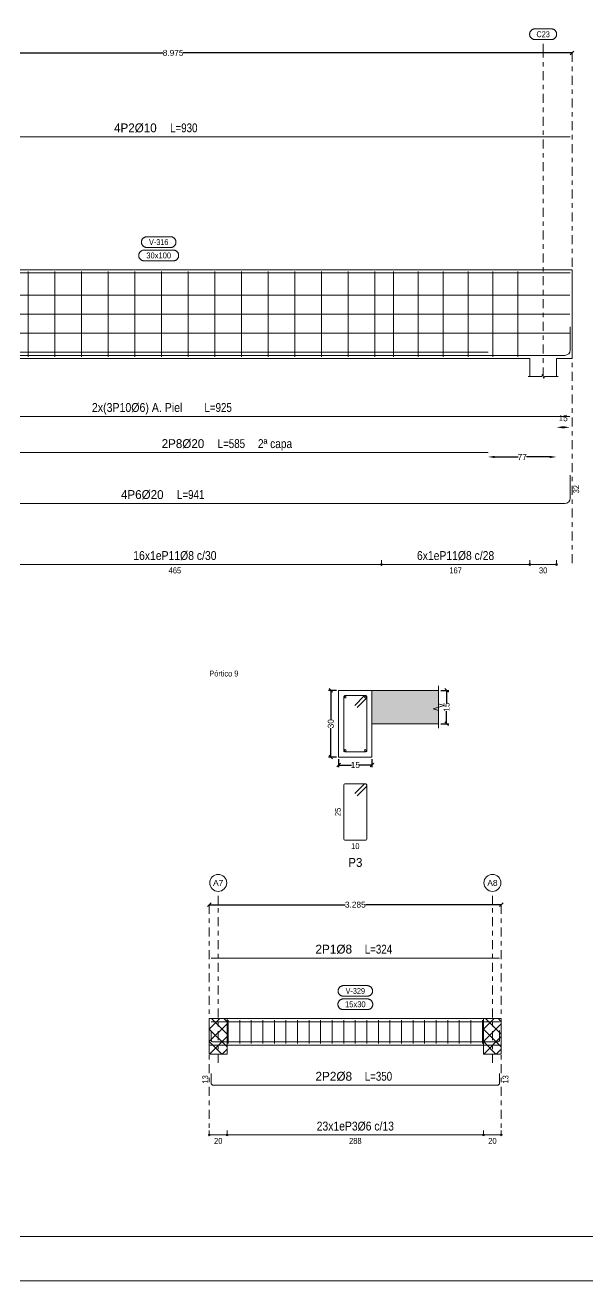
# Model space of a CAD drawing. Header units: millimetres. Extents: x 3 to 479, y -191 to 120.
# Drawn here: x 354.71 to 367.37, y 75.3 to 103.54 of the extents above; entities that cross this region are included whole.
import ezdxf
from ezdxf.enums import TextEntityAlignment as Align

# ---------------------------------------------------------------- set-up
doc = ezdxf.new("R2010")
doc.units = ezdxf.units.MM
doc.linetypes.add('CYPE_RAYAPUNTO', pattern=[0.4125, 0.2025, -0.105, 0, -0.105])
for name, color, linetype, lineweight in [('ALZ_ARM_LONG_ARM_TEXTOS', 3, 'Continuous', 9), ('ALZ_ARM_LONG_TXT_IND_CAPA_ARM_LONG', 3, 'Continuous', 9), ('ALZ_ARM_LONG_TXT_LONG', 3, 'Continuous', 9), ('ALZ_ARM_TRANS_TXT_EST', 3, 'Continuous', 9), ('ALZ_CONT_NUDOS', 122, 'Continuous', 9), ('ALZ_CONT_VIG_HORMIGON', 2, 'Continuous', 9), ('ALZ_COT_COT_ANCLAJES', 3, 'Continuous', 0), ('ALZ_COT_COT_ARM', 3, 'Continuous', 0), ('ALZ_COT_COT_EST', 3, 'Continuous', 0), ('ALZ_COT_COT_LIN_APOYOS', 2, 'CYPE_RAYAPUNTO', 0), ('ALZ_COT_LONGITUD_PROYECTADA', 122, 'Continuous', 0), ('ALZ_COT_TEXTOS_ESTRIBOS', 122, 'Continuous', 0), ('ALZ_REF_COT_LIN_AUX_COTA', 2, 'CYPE_RAYAPUNTO', 9), ('ALZ_REF_REF_NOMBRE', 3, 'Continuous', 9), ('ALZ_REF_REF_REFERENCIA', 3, 'Continuous', 9), ('ALZ_REF_REFERENCIA_PORTICO', 3, 'Continuous', 9), ('ALZ_REF_TEXTO_REF_NOMBRE', 3, 'Continuous', 9), ('ALZ_REF_TEXTO_REF_REFERENCIA', 3, 'Continuous', 9), ('ARM_LONGITUDINAL_Ø10', 103, 'Continuous', 9), ('ARM_LONGITUDINAL_Ø20', 30, 'Continuous', 9), ('ARM_LONGITUDINAL_Ø6', 151, 'Continuous', 9), ('ARM_LONGITUDINAL_Ø8', 32, 'Continuous', 9), ('ARM_TRANSVERSAL_Ø6', 151, 'Continuous', 9), ('ARM_TRANSVERSAL_Ø8', 32, 'Continuous', 9), ('RECUAD_LIMITES', 2, 'Continuous', 0), ('RECUAD_MARCO', 1, 'Continuous', 20), ('SEC_CONT_FORJADOS_SECCION', 8, 'Continuous', 9), ('SEC_CONT_VIG_HORMIGON_SECCION', 2, 'Continuous', 9), ('SEC_COTAS_SEC_DIM_VIGA', 122, 'Continuous', 0), ('SEC_COTAS_TEXTOS_DESPIECE_ESTRIBADO', 122, 'Continuous', 0), ('SEC_REF_TXT_POSICIONES_ARM_ESTRIBOS', 1, 'Continuous', 9)]:
    doc.layers.add(name, color=color, linetype=linetype, lineweight=lineweight)
doc.styles.add('CYPETXT_0.2_romans', font='arial.ttf', dxfattribs={"height": 0.133333})
doc.styles.add('CYPETXT_romans', font='arial.ttf', dxfattribs={"height": 0.2})
doc.dimstyles.new('cype_arrow', dxfattribs={"dimtxt": 0.18, "dimasz": 0.15, "dimexe": 0.05, "dimexo": 0.05, "dimgap": 0, "dimtad": 0, "dimdec": 4, "dimzin": 0, "dimdsep": 46, "dimtxsty": 'CYPETXT_0.2_romans', "dimcen": 0.09, "dimadec": 0, "dimazin": 0, "dimtfac": 1, "dimtdec": 4, "dimtofl": 0, "dimtmove": 2, "dimatfit": 3, "dimfxl": 1, "dimtolj": 1, "dimtzin": 0, "dimarcsym": 0})
doc.dimstyles.new('cype_oblique', dxfattribs={"dimtxt": 0.18, "dimasz": 0.18, "dimexe": 0.05, "dimexo": 0.05, "dimgap": 0, "dimtad": 0, "dimdec": 4, "dimzin": 0, "dimdsep": 46, "dimtxsty": 'CYPETXT_0.2_romans', "dimblk": 'OBLIQUE', "dimtsz": 0.04, "dimcen": 0.09, "dimadec": 0, "dimazin": 0, "dimtfac": 1, "dimtdec": 4, "dimtofl": 0, "dimtmove": 2, "dimatfit": 3, "dimfxl": 1, "dimtolj": 1, "dimtzin": 0, "dimarcsym": 0})

# ---------------------------------------------------------------- blocks, each defined once
blk = doc.blocks.new('*D1083')
at = {"layer": 'ALZ_COT_LONGITUD_PROYECTADA', "color": 0, "lineweight": -2, "transparency": 16777216}
for p, q in [((349.025, 102.879), (349.105, 102.959)), ((349.065, 102.919), (357.814, 102.919)), ((367.015, 102.919), (358.266, 102.919)), ((366.975, 102.879), (367.055, 102.959))]:
    blk.add_line(p, q, dxfattribs=at)
at = {"layer": 'Defpoints', "color": 0, "transparency": 16777216}
for p in [(349.065, 102.919), (349.065, 102.919), (367.015, 102.919)]:
    blk.add_point(p, dxfattribs=at)
at = {"layer": 'ALZ_COT_LONGITUD_PROYECTADA', "color": 0, "transparency": 16777216, "insert": (358.04, 102.919), "char_height": 0.1333, "attachment_point": 5, "style": 'CYPETXT_0.2_romans'}
blk.add_mtext('\\A1;8.975', dxfattribs=at)
blk = doc.blocks.new('_OBLIQUE')
at = {"color": 0, "linetype": 'ByBlock', "lineweight": -2}
blk.add_line((-0.5, -0.5), (0.5, 0.5), dxfattribs=at)
blk = doc.blocks.new('*D1084')
at = {"layer": 'ALZ_COT_COT_ARM', "color": 0, "transparency": 16777216}
for points in [[(366.815, 94.522), (366.815, 94.472), (366.665, 94.497)], [(366.815, 94.522), (366.815, 94.472), (366.965, 94.497)]]:
    blk.add_solid(points, dxfattribs=at)
at = {"layer": 'Defpoints', "color": 0, "transparency": 16777216}
for p in [(366.665, 94.497), (366.965, 94.497), (366.965, 94.497)]:
    blk.add_point(p, dxfattribs=at)
at = {"layer": 'ALZ_COT_COT_ARM', "color": 0, "transparency": 16777216, "insert": (366.815, 94.701), "char_height": 0.1333, "attachment_point": 5, "style": 'CYPETXT_0.2_romans'}
blk.add_mtext('\\A1;15', dxfattribs=at)
blk = doc.blocks.new('*D1088')
at = {"layer": 'ALZ_COT_COT_ARM', "color": 0, "lineweight": -2, "transparency": 16777216}
for p, q in [((365.274, 93.83), (365.8, 93.83)), ((366.515, 93.83), (365.99, 93.83))]:
    blk.add_line(p, q, dxfattribs=at)
at = {"layer": 'ALZ_COT_COT_ARM', "color": 0, "transparency": 16777216}
for points in [[(365.274, 93.855), (365.274, 93.805), (365.124, 93.83)], [(366.515, 93.855), (366.515, 93.805), (366.665, 93.83)]]:
    blk.add_solid(points, dxfattribs=at)
at = {"layer": 'Defpoints', "color": 0, "transparency": 16777216}
for p in [(365.124, 93.83), (366.665, 93.83), (366.665, 93.83)]:
    blk.add_point(p, dxfattribs=at)
at = {"layer": 'ALZ_COT_COT_ARM', "color": 0, "transparency": 16777216, "insert": (365.895, 93.83), "char_height": 0.1333, "attachment_point": 5, "style": 'CYPETXT_0.2_romans'}
blk.add_mtext('\\A1;77', dxfattribs=at)
blk = doc.blocks.new('*D1097')
at = {"layer": 'Defpoints', "color": 0, "transparency": 16777216}
for p in [(361.764, 87.079), (362.514, 87.079), (362.514, 86.901)]:
    blk.add_point(p, dxfattribs=at)
at = {"layer": 'SEC_COTAS_SEC_DIM_VIGA', "color": 0, "lineweight": -2, "transparency": 16777216}
for p, q in [((361.764, 87.029), (361.764, 86.851)), ((362.514, 87.029), (362.514, 86.851)), ((361.724, 86.861), (361.804, 86.941)), ((361.764, 86.901), (362.05, 86.901)), ((362.514, 86.901), (362.229, 86.901)), ((362.474, 86.861), (362.554, 86.941))]:
    blk.add_line(p, q, dxfattribs=at)
at = {"layer": 'SEC_COTAS_SEC_DIM_VIGA', "color": 0, "transparency": 16777216, "insert": (362.139, 86.901), "char_height": 0.1333, "attachment_point": 5, "style": 'CYPETXT_0.2_romans'}
blk.add_mtext('\\A1;15', dxfattribs=at)
blk = doc.blocks.new('*D1098')
at = {"layer": 'Defpoints', "color": 0, "transparency": 16777216}
for p in [(361.587, 88.579), (361.764, 88.579), (361.764, 87.079)]:
    blk.add_point(p, dxfattribs=at)
at = {"layer": 'SEC_COTAS_SEC_DIM_VIGA', "color": 0, "lineweight": -2, "transparency": 16777216}
for p, q in [((361.714, 88.579), (361.537, 88.579)), ((361.627, 88.539), (361.547, 88.619)), ((361.587, 88.579), (361.587, 87.924)), ((361.587, 87.079), (361.587, 87.733)), ((361.714, 87.079), (361.537, 87.079)), ((361.627, 87.039), (361.547, 87.119))]:
    blk.add_line(p, q, dxfattribs=at)
at = {"layer": 'SEC_COTAS_SEC_DIM_VIGA', "color": 0, "transparency": 16777216, "insert": (361.587, 87.829), "char_height": 0.1333, "attachment_point": 5, "rotation": 90, "style": 'CYPETXT_0.2_romans'}
blk.add_mtext('\\A1;30', dxfattribs=at)
blk = doc.blocks.new('*D1099')
at = {"layer": 'Defpoints', "color": 0, "transparency": 16777216}
for p in [(364.014, 88.579), (364.192, 88.579), (364.014, 87.829)]:
    blk.add_point(p, dxfattribs=at)
at = {"layer": 'SEC_COTAS_SEC_DIM_VIGA', "color": 0, "lineweight": -2, "transparency": 16777216}
for p, q in [((364.064, 88.579), (364.242, 88.579)), ((364.232, 88.539), (364.152, 88.619)), ((364.192, 88.579), (364.192, 88.293)), ((364.232, 87.789), (364.152, 87.869)), ((364.192, 87.829), (364.192, 88.114)), ((364.064, 87.829), (364.242, 87.829))]:
    blk.add_line(p, q, dxfattribs=at)
at = {"layer": 'SEC_COTAS_SEC_DIM_VIGA', "color": 0, "transparency": 16777216, "insert": (364.192, 88.204), "char_height": 0.1333, "attachment_point": 5, "rotation": 90, "style": 'CYPETXT_0.2_romans'}
blk.add_mtext('\\A1;15', dxfattribs=at)
blk = doc.blocks.new('*D1100')
at = {"layer": 'ALZ_COT_LONGITUD_PROYECTADA', "color": 0, "lineweight": -2, "transparency": 16777216}
for p, q in [((358.814, 83.719), (358.894, 83.799)), ((358.854, 83.759), (361.914, 83.759)), ((365.424, 83.759), (362.365, 83.759)), ((365.384, 83.719), (365.464, 83.799))]:
    blk.add_line(p, q, dxfattribs=at)
at = {"layer": 'Defpoints', "color": 0, "transparency": 16777216}
for p in [(358.854, 83.759), (358.854, 83.759), (365.424, 83.759)]:
    blk.add_point(p, dxfattribs=at)
at = {"layer": 'ALZ_COT_LONGITUD_PROYECTADA', "color": 0, "transparency": 16777216, "insert": (362.139, 83.759), "char_height": 0.1333, "attachment_point": 5, "style": 'CYPETXT_0.2_romans'}
blk.add_mtext('\\A1;3.285', dxfattribs=at)

msp = doc.modelspace()

# ---------------------------------------------------------------- hatches: boundary and pattern name
at = {"layer": 'SEC_CONT_FORJADOS_SECCION', "true_color": 0xdad7d3}
msp.add_hatch(color=254, dxfattribs=at).paths.add_polyline_path([(364.01427, 88.57863), (362.51427, 88.57863), (362.51427, 87.82863), (364.01427, 87.82863)])

# ---------------------------------------------------------------- linework, layer by layer
at = {"layer": 'ALZ_CONT_NUDOS'}
for p, q in [((366.06505, 96.04284), (366.06505, 95.64284)), ((366.66505, 96.04284), (366.66505, 95.64284)), ((358.85427, 81.19884), (358.85427, 80.59884)), ((365.42427, 81.19884), (365.42427, 80.59884))]:
    msp.add_line(p, q, dxfattribs=at)
at = {"layer": 'ALZ_CONT_NUDOS', "lineweight": 0}
for p, q in [((358.85427, 80.96108), (359.09204, 81.19884)), ((358.85427, 80.67824), (359.25427, 81.07824)), ((359.25427, 80.84392), (358.89935, 81.19884)), ((359.25427, 81.12676), (359.18219, 81.19884)), ((365.02427, 80.96108), (365.26203, 81.19884)), ((365.02427, 80.67824), (365.42427, 81.07824)), ((365.42427, 80.84392), (365.06935, 81.19884)), ((365.42427, 81.12676), (365.35219, 81.19884)), ((359.25427, 80.56108), (358.85427, 80.96108)), ((358.85772, 80.39884), (359.25427, 80.79539)), ((365.42427, 80.56108), (365.02427, 80.96108)), ((365.02772, 80.39884), (365.42427, 80.79539)), ((359.13367, 80.39884), (358.85427, 80.67824)), ((359.14056, 80.39884), (359.25427, 80.51255)), ((365.30366, 80.39884), (365.02427, 80.67824)), ((365.31056, 80.39884), (365.42427, 80.51255))]:
    msp.add_line(p, q, dxfattribs=at)
at = {"layer": 'ALZ_CONT_NUDOS'}
for points in [[(366.06505, 98.04284), (366.66505, 98.04284), (367.01505, 98.04284), (367.01505, 96.04284), (366.66505, 96.04284)], [(366.02505, 95.64284), (366.33505, 95.64284), (366.35005, 95.69284), (366.38005, 95.59284), (366.39505, 95.64284), (366.70505, 95.64284)], [(358.85427, 81.19884), (359.25427, 81.19884)], [(365.02427, 81.19884), (365.42427, 81.19884)], [(358.85427, 80.59884), (359.25427, 80.59884)], [(365.02427, 80.59884), (365.42427, 80.59884)]]:
    msp.add_lwpolyline(points, dxfattribs=at)
at = {"layer": 'ALZ_CONT_NUDOS', "lineweight": 0}
for points in [[(358.85427, 81.19884), (358.85427, 80.39884), (359.25427, 80.39884), (359.25427, 81.19884), (358.85427, 81.19884)], [(365.02427, 81.19884), (365.02427, 80.39884), (365.42427, 80.39884), (365.42427, 81.19884), (365.02427, 81.19884)]]:
    msp.add_lwpolyline(points, close=True, dxfattribs=at)
at = {"layer": 'ALZ_CONT_VIG_HORMIGON'}
for p, q in [((349.36505, 98.04284), (366.06505, 98.04284)), ((349.36505, 96.04284), (366.06505, 96.04284)), ((359.25427, 81.19884), (365.02427, 81.19884)), ((359.25427, 80.59884), (365.02427, 80.59884))]:
    msp.add_line(p, q, dxfattribs=at)
at = {"layer": 'ALZ_COT_COT_EST'}
for p, q in [((362.72505, 91.41216), (362.72505, 91.51216)), ((366.06505, 91.41216), (366.06505, 91.51216)), ((358.85427, 78.57884), (358.85427, 78.67884)), ((359.25427, 78.57884), (359.25427, 78.67884)), ((365.02427, 78.57884), (365.02427, 78.67884))]:
    msp.add_line(p, q, dxfattribs=at)
for points in [[(353.43343, 91.41216), (362.72505, 91.41216), (362.72505, 91.51216)], [(362.72505, 91.41216), (366.06505, 91.41216), (366.06505, 91.51216)], [(366.06505, 91.41216), (366.66505, 91.41216), (366.66505, 91.51216)], [(358.85427, 78.57884), (359.25427, 78.57884), (359.25427, 78.67884)], [(359.25427, 78.57884), (365.02427, 78.57884), (365.02427, 78.67884)], [(365.02427, 78.57884), (365.42427, 78.57884), (365.42427, 78.67884)]]:
    msp.add_lwpolyline(points, dxfattribs=at)
for centre in [(362.72505, 91.41216), (362.72505, 91.41216), (366.06505, 91.41216), (366.06505, 91.41216), (366.66505, 91.41216), (358.85427, 78.57884), (359.25427, 78.57884), (359.25427, 78.57884), (365.02427, 78.57884), (365.02427, 78.57884), (365.42427, 78.57884)]:
    msp.add_circle(centre, 0.02, dxfattribs=at)
at = {"layer": 'ALZ_COT_COT_LIN_APOYOS'}
for p, q in [((367.01505, 102.91888), (367.01505, 91.41216)), ((358.85427, 83.75884), (358.85427, 78.57884)), ((365.42427, 83.75884), (365.42427, 78.57884))]:
    msp.add_line(p, q, dxfattribs=at)
at = {"layer": 'ALZ_REF_COT_LIN_AUX_COTA'}
for p, q in [((366.36505, 102.91888), (366.36505, 103.21888)), ((366.36505, 95.64284), (366.36505, 102.91888)), ((359.05427, 83.75884), (359.05427, 84.05884)), ((365.22427, 83.75884), (365.22427, 84.05884)), ((359.05427, 80.19884), (359.05427, 83.75884)), ((365.22427, 80.19884), (365.22427, 83.75884))]:
    msp.add_line(p, q, dxfattribs=at)
at = {"layer": 'ALZ_REF_REF_NOMBRE'}
for points in [[(357.98305, 98.78284), (357.99107, 98.78257), (357.99905, 98.78177), (358.00696, 98.78044), (358.01476, 98.77858), (358.02242, 98.7762), (358.0299, 98.77332), (358.03717, 98.76994), (358.04421, 98.76609), (358.05097, 98.76178), (358.05742, 98.75702), (358.06355, 98.75184), (358.06931, 98.74627), (358.07469, 98.74032), (358.07966, 98.73402), (358.0842, 98.72741), (358.08829, 98.72051), (358.0919, 98.71335), (358.09503, 98.70597), (358.09767, 98.6984), (358.09978, 98.69066), (358.10138, 98.6828), (358.10245, 98.67485), (358.10299, 98.66685), (358.10299, 98.65883), (358.10245, 98.65083), (358.10138, 98.64288), (358.09978, 98.63502), (358.09767, 98.62729), (358.09503, 98.61971), (358.0919, 98.61233), (358.08829, 98.60517), (358.0842, 98.59827), (358.07966, 98.59166), (358.07469, 98.58537), (358.06931, 98.57942), (358.06355, 98.57384), (358.05742, 98.56867), (358.05097, 98.56391), (358.04421, 98.55959), (358.03717, 98.55574), (358.0299, 98.55236), (358.02242, 98.54948), (358.01476, 98.54711), (358.00696, 98.54525), (357.99905, 98.54391), (357.99107, 98.54311), (357.98305, 98.54284), (357.44705, 98.54284), (357.43904, 98.54311), (357.43106, 98.54391), (357.42315, 98.54525), (357.41535, 98.54711), (357.40769, 98.54948), (357.40021, 98.55236), (357.39293, 98.55574), (357.3859, 98.55959), (357.37914, 98.56391), (357.37268, 98.56867), (357.36656, 98.57384), (357.36079, 98.57942), (357.35541, 98.58537), (357.35044, 98.59166), (357.34591, 98.59827), (357.34182, 98.60517), (357.3382, 98.61233), (357.33507, 98.61971), (357.33244, 98.62729), (357.33032, 98.63502), (357.32872, 98.64288), (357.32766, 98.65083), (357.32712, 98.65883), (357.32712, 98.66685), (357.32766, 98.67485), (357.32872, 98.6828), (357.33032, 98.69066), (357.33244, 98.6984), (357.33507, 98.70597), (357.3382, 98.71335), (357.34182, 98.72051), (357.34591, 98.72741), (357.35044, 98.73402), (357.35541, 98.74032), (357.36079, 98.74627), (357.36656, 98.75184), (357.37268, 98.75702), (357.37914, 98.76178), (357.3859, 98.76609), (357.39293, 98.76994), (357.40021, 98.77332), (357.40769, 98.7762), (357.41535, 98.77858), (357.42315, 98.78044), (357.43106, 98.78177), (357.43904, 98.78257), (357.44705, 98.78284), (357.98305, 98.78284)], [(358.04405, 98.48284), (358.05207, 98.48257), (358.06005, 98.48177), (358.06796, 98.48044), (358.07576, 98.47858), (358.08342, 98.4762), (358.0909, 98.47332), (358.09817, 98.46994), (358.10521, 98.46609), (358.11197, 98.46178), (358.11842, 98.45702), (358.12455, 98.45184), (358.13031, 98.44627), (358.13569, 98.44032), (358.14066, 98.43402), (358.1452, 98.42741), (358.14929, 98.42051), (358.1529, 98.41335), (358.15603, 98.40597), (358.15867, 98.3984), (358.16078, 98.39066), (358.16238, 98.3828), (358.16345, 98.37485), (358.16399, 98.36685), (358.16399, 98.35883), (358.16345, 98.35083), (358.16238, 98.34288), (358.16078, 98.33502), (358.15867, 98.32729), (358.15603, 98.31971), (358.1529, 98.31233), (358.14929, 98.30517), (358.1452, 98.29827), (358.14066, 98.29166), (358.13569, 98.28537), (358.13031, 98.27942), (358.12455, 98.27384), (358.11842, 98.26867), (358.11197, 98.26391), (358.10521, 98.25959), (358.09817, 98.25574), (358.0909, 98.25236), (358.08342, 98.24948), (358.07576, 98.24711), (358.06796, 98.24525), (358.06005, 98.24391), (358.05207, 98.24311), (358.04405, 98.24284), (357.38605, 98.24284), (357.37804, 98.24311), (357.37006, 98.24391), (357.36215, 98.24525), (357.35435, 98.24711), (357.34669, 98.24948), (357.33921, 98.25236), (357.33193, 98.25574), (357.3249, 98.25959), (357.31814, 98.26391), (357.31168, 98.26867), (357.30556, 98.27384), (357.29979, 98.27942), (357.29441, 98.28537), (357.28944, 98.29166), (357.28491, 98.29827), (357.28082, 98.30517), (357.2772, 98.31233), (357.27407, 98.31971), (357.27144, 98.32729), (357.26932, 98.33502), (357.26772, 98.34288), (357.26666, 98.35083), (357.26612, 98.35883), (357.26612, 98.36685), (357.26666, 98.37485), (357.26772, 98.3828), (357.26932, 98.39066), (357.27144, 98.3984), (357.27407, 98.40597), (357.2772, 98.41335), (357.28082, 98.42051), (357.28491, 98.42741), (357.28944, 98.43402), (357.29441, 98.44032), (357.29979, 98.44627), (357.30556, 98.45184), (357.31168, 98.45702), (357.31814, 98.46178), (357.3249, 98.46609), (357.33193, 98.46994), (357.33921, 98.47332), (357.34669, 98.4762), (357.35435, 98.47858), (357.36215, 98.48044), (357.37006, 98.48177), (357.37804, 98.48257), (357.38605, 98.48284), (358.04405, 98.48284)], [(362.40727, 81.93884), (362.41529, 81.93857), (362.42327, 81.93777), (362.43117, 81.93644), (362.43897, 81.93458), (362.44663, 81.9322), (362.45412, 81.92932), (362.46139, 81.92594), (362.46843, 81.92209), (362.47518, 81.91778), (362.48164, 81.91302), (362.48777, 81.90784), (362.49353, 81.90227), (362.49891, 81.89632), (362.50388, 81.89002), (362.50842, 81.88341), (362.51251, 81.87651), (362.51612, 81.86935), (362.51925, 81.86197), (362.52188, 81.8544), (362.524, 81.84666), (362.5256, 81.8388), (362.52667, 81.83085), (362.5272, 81.82285), (362.5272, 81.81483), (362.52667, 81.80683), (362.5256, 81.79888), (362.524, 81.79102), (362.52188, 81.78329), (362.51925, 81.77571), (362.51612, 81.76833), (362.51251, 81.76117), (362.50842, 81.75427), (362.50388, 81.74766), (362.49891, 81.74137), (362.49353, 81.73542), (362.48777, 81.72984), (362.48164, 81.72467), (362.47518, 81.71991), (362.46843, 81.71559), (362.46139, 81.71174), (362.45412, 81.70836), (362.44663, 81.70548), (362.43897, 81.70311), (362.43117, 81.70125), (362.42327, 81.69991), (362.41529, 81.69911), (362.40727, 81.69884), (361.87127, 81.69884), (361.86326, 81.69911), (361.85528, 81.69991), (361.84737, 81.70125), (361.83957, 81.70311), (361.83191, 81.70548), (361.82442, 81.70836), (361.81715, 81.71174), (361.81012, 81.71559), (361.80336, 81.71991), (361.7969, 81.72467), (361.79078, 81.72984), (361.78501, 81.73542), (361.77963, 81.74137), (361.77466, 81.74766), (361.77012, 81.75427), (361.76604, 81.76117), (361.76242, 81.76833), (361.75929, 81.77571), (361.75666, 81.78329), (361.75454, 81.79102), (361.75294, 81.79888), (361.75187, 81.80683), (361.75134, 81.81483), (361.75134, 81.82285), (361.75187, 81.83085), (361.75294, 81.8388), (361.75454, 81.84666), (361.75666, 81.8544), (361.75929, 81.86197), (361.76242, 81.86935), (361.76604, 81.87651), (361.77012, 81.88341), (361.77466, 81.89002), (361.77963, 81.89632), (361.78501, 81.90227), (361.79078, 81.90784), (361.7969, 81.91302), (361.80336, 81.91778), (361.81012, 81.92209), (361.81715, 81.92594), (361.82442, 81.92932), (361.83191, 81.9322), (361.83957, 81.93458), (361.84737, 81.93644), (361.85528, 81.93777), (361.86326, 81.93857), (361.87127, 81.93884), (362.40727, 81.93884)], [(362.41227, 81.63884), (362.42029, 81.63857), (362.42827, 81.63777), (362.43617, 81.63644), (362.44397, 81.63458), (362.45163, 81.6322), (362.45912, 81.62932), (362.46639, 81.62594), (362.47343, 81.62209), (362.48018, 81.61778), (362.48664, 81.61302), (362.49277, 81.60784), (362.49853, 81.60227), (362.50391, 81.59632), (362.50888, 81.59002), (362.51342, 81.58341), (362.51751, 81.57651), (362.52112, 81.56935), (362.52425, 81.56197), (362.52688, 81.5544), (362.529, 81.54666), (362.5306, 81.5388), (362.53167, 81.53085), (362.5322, 81.52285), (362.5322, 81.51483), (362.53167, 81.50683), (362.5306, 81.49888), (362.529, 81.49102), (362.52688, 81.48329), (362.52425, 81.47571), (362.52112, 81.46833), (362.51751, 81.46117), (362.51342, 81.45427), (362.50888, 81.44766), (362.50391, 81.44137), (362.49853, 81.43542), (362.49277, 81.42984), (362.48664, 81.42467), (362.48018, 81.41991), (362.47343, 81.41559), (362.46639, 81.41174), (362.45912, 81.40836), (362.45163, 81.40548), (362.44397, 81.40311), (362.43617, 81.40125), (362.42827, 81.39991), (362.42029, 81.39911), (362.41227, 81.39884), (361.86627, 81.39884), (361.85826, 81.39911), (361.85028, 81.39991), (361.84237, 81.40125), (361.83457, 81.40311), (361.82691, 81.40548), (361.81942, 81.40836), (361.81215, 81.41174), (361.80512, 81.41559), (361.79836, 81.41991), (361.7919, 81.42467), (361.78578, 81.42984), (361.78001, 81.43542), (361.77463, 81.44137), (361.76966, 81.44766), (361.76512, 81.45427), (361.76104, 81.46117), (361.75742, 81.46833), (361.75429, 81.47571), (361.75166, 81.48329), (361.74954, 81.49102), (361.74794, 81.49888), (361.74687, 81.50683), (361.74634, 81.51483), (361.74634, 81.52285), (361.74687, 81.53085), (361.74794, 81.5388), (361.74954, 81.54666), (361.75166, 81.5544), (361.75429, 81.56197), (361.75742, 81.56935), (361.76104, 81.57651), (361.76512, 81.58341), (361.76966, 81.59002), (361.77463, 81.59632), (361.78001, 81.60227), (361.78578, 81.60784), (361.7919, 81.61302), (361.79836, 81.61778), (361.80512, 81.62209), (361.81215, 81.62594), (361.81942, 81.62932), (361.82691, 81.6322), (361.83457, 81.63458), (361.84237, 81.63644), (361.85028, 81.63777), (361.85826, 81.63857), (361.86627, 81.63884), (362.41227, 81.63884)]]:
    msp.add_lwpolyline(points, close=True, dxfattribs=at)
at = {"layer": 'ALZ_REF_REF_REFERENCIA'}
msp.add_lwpolyline([(366.54905, 103.45888), (366.55707, 103.45861), (366.56505, 103.45781), (366.57296, 103.45647), (366.58076, 103.45461), (366.58842, 103.45224), (366.5959, 103.44935), (366.60317, 103.44598), (366.61021, 103.44212), (366.61697, 103.43781), (366.62342, 103.43305), (366.62955, 103.42787), (366.63531, 103.4223), (366.64069, 103.41635), (366.64566, 103.41006), (366.6502, 103.40345), (366.65429, 103.39655), (366.6579, 103.38939), (366.66103, 103.382), (366.66367, 103.37443), (366.66578, 103.36669), (366.66738, 103.35884), (366.66845, 103.35089), (366.66899, 103.34289), (366.66899, 103.33487), (366.66845, 103.32686), (366.66738, 103.31892), (366.66578, 103.31106), (366.66367, 103.30332), (366.66103, 103.29575), (366.6579, 103.28836), (366.65429, 103.28121), (366.6502, 103.27431), (366.64566, 103.26769), (366.64069, 103.2614), (366.63531, 103.25545), (366.62955, 103.24988), (366.62342, 103.2447), (366.61697, 103.23994), (366.61021, 103.23563), (366.60317, 103.23177), (366.5959, 103.2284), (366.58842, 103.22552), (366.58076, 103.22314), (366.57296, 103.22128), (366.56505, 103.21995), (366.55707, 103.21914), (366.54905, 103.21888), (366.18105, 103.21888), (366.17304, 103.21914), (366.16506, 103.21995), (366.15715, 103.22128), (366.14935, 103.22314), (366.14169, 103.22552), (366.13421, 103.2284), (366.12693, 103.23177), (366.1199, 103.23563), (366.11314, 103.23994), (366.10668, 103.2447), (366.10056, 103.24988), (366.09479, 103.25545), (366.08941, 103.2614), (366.08444, 103.26769), (366.07991, 103.27431), (366.07582, 103.28121), (366.0722, 103.28836), (366.06907, 103.29575), (366.06644, 103.30332), (366.06432, 103.31106), (366.06272, 103.31892), (366.06166, 103.32686), (366.06112, 103.33487), (366.06112, 103.34289), (366.06166, 103.35089), (366.06272, 103.35884), (366.06432, 103.36669), (366.06644, 103.37443), (366.06907, 103.382), (366.0722, 103.38939), (366.07582, 103.39655), (366.07991, 103.40345), (366.08444, 103.41006), (366.08941, 103.41635), (366.09479, 103.4223), (366.10056, 103.42787), (366.10668, 103.43305), (366.11314, 103.43781), (366.1199, 103.44212), (366.12693, 103.44598), (366.13421, 103.44935), (366.14169, 103.45224), (366.14935, 103.45461), (366.15715, 103.45647), (366.16506, 103.45781), (366.17304, 103.45861), (366.18105, 103.45888), (366.54905, 103.45888)], close=True, dxfattribs=at)
for centre in [(359.05427, 84.24907), (365.22427, 84.24907)]:
    msp.add_circle(centre, 0.19023, dxfattribs=at)
at = {"layer": 'ARM_LONGITUDINAL_Ø10'}
for points in [[(366.97505, 101.03279), (348.37505, 101.03279)], [(366.97505, 97.97084), (348.37505, 97.97084)]]:
    msp.add_lwpolyline(points, dxfattribs=at)
at = {"layer": 'ARM_LONGITUDINAL_Ø20'}
for points in [[(366.97505, 96.75484), (366.97505, 96.23484), (366.96592, 96.18892), (366.93991, 96.14999), (366.90097, 96.12398), (366.85505, 96.11484), (348.80505, 96.11484)], [(353.42437, 96.18418), (365.12437, 96.18418)], [(353.42437, 93.92994), (365.12437, 93.92994)], [(366.97505, 93.42405), (366.97505, 92.90405), (366.96592, 92.85813), (366.93991, 92.8192), (366.90097, 92.79319), (366.85505, 92.78405), (348.80505, 92.78405)]]:
    msp.add_lwpolyline(points, dxfattribs=at)
at = {"layer": 'ARM_LONGITUDINAL_Ø6'}
for points in [[(348.46505, 97.47218), (366.96505, 97.47218)], [(348.46505, 97.04284), (366.96505, 97.04284)], [(348.46505, 96.61351), (366.96505, 96.61351)], [(348.46505, 94.74285), (366.96505, 94.74285)]]:
    msp.add_lwpolyline(points, dxfattribs=at)
at = {"layer": 'ARM_LONGITUDINAL_Ø8'}
for points in [[(365.38427, 82.55884), (358.89427, 82.55884)], [(365.38427, 81.12684), (358.89427, 81.12684)], [(365.38427, 80.93084), (365.38427, 80.71884), (365.38062, 80.70047), (365.37021, 80.6849), (365.35464, 80.6745), (365.33627, 80.67084), (358.94227, 80.67084), (358.9239, 80.6745), (358.90833, 80.6849), (358.89793, 80.70047), (358.89427, 80.71884), (358.89427, 80.93084)], [(365.38427, 79.95884), (365.38427, 79.74684), (365.38062, 79.72847), (365.37021, 79.7129), (365.35464, 79.7025), (365.33627, 79.69884), (358.94227, 79.69884), (358.9239, 79.7025), (358.90833, 79.7129), (358.89793, 79.72847), (358.89427, 79.74684), (358.89427, 79.95884)]]:
    msp.add_lwpolyline(points, dxfattribs=at)
for centre in [(361.91427, 88.42863), (362.36427, 88.42863), (361.91427, 87.22863), (362.36427, 87.22863)]:
    msp.add_circle(centre, 0.02, dxfattribs=at)
at = {"layer": 'ARM_TRANSVERSAL_Ø6'}
for p, q in [((359.27927, 81.15884), (359.27927, 80.63884)), ((359.53927, 81.15884), (359.53927, 80.63884)), ((359.79927, 81.15884), (359.79927, 80.63884)), ((360.05927, 81.15884), (360.05927, 80.63884)), ((360.31927, 81.15884), (360.31927, 80.63884)), ((360.57927, 81.15884), (360.57927, 80.63884)), ((360.83927, 81.15884), (360.83927, 80.63884)), ((361.09927, 81.15884), (361.09927, 80.63884)), ((361.35927, 81.15884), (361.35927, 80.63884)), ((361.61927, 81.15884), (361.61927, 80.63884)), ((361.87927, 81.15884), (361.87927, 80.63884)), ((362.13927, 81.15884), (362.13927, 80.63884)), ((362.39927, 81.15884), (362.39927, 80.63884)), ((362.65927, 81.15884), (362.65927, 80.63884)), ((362.91927, 81.15884), (362.91927, 80.63884)), ((363.17927, 81.15884), (363.17927, 80.63884)), ((363.43927, 81.15884), (363.43927, 80.63884)), ((363.69927, 81.15884), (363.69927, 80.63884)), ((363.95927, 81.15884), (363.95927, 80.63884)), ((364.21927, 81.15884), (364.21927, 80.63884)), ((364.47927, 81.15884), (364.47927, 80.63884)), ((364.73927, 81.15884), (364.73927, 80.63884)), ((364.99927, 81.15884), (364.99927, 80.63884))]:
    msp.add_line(p, q, dxfattribs=at)
for points in [[(362.17689, 88.19175), (362.38902, 88.40388), (362.39337, 88.40918), (362.39661, 88.41523), (362.3986, 88.4218), (362.39927, 88.42863), (362.3986, 88.43545), (362.39661, 88.44202), (362.39337, 88.44807), (362.38902, 88.45338), (362.38372, 88.45773), (362.37767, 88.46096), (362.3711, 88.46295), (362.36427, 88.46363), (361.91427, 88.46363), (361.90088, 88.46096), (361.88952, 88.45338), (361.88194, 88.44202), (361.87927, 88.42863), (361.87927, 87.22863), (361.88194, 87.21523), (361.88952, 87.20388), (361.90088, 87.19629), (361.91427, 87.19363), (362.36427, 87.19363), (362.37767, 87.19629), (362.38902, 87.20388), (362.39661, 87.21523), (362.39927, 87.22863), (362.39927, 88.42863), (362.3986, 88.43545), (362.39661, 88.44202), (362.39337, 88.44807), (362.38902, 88.45338), (362.38372, 88.45773), (362.37767, 88.46096), (362.3711, 88.46295), (362.36427, 88.46363), (362.3588, 88.4632), (362.35346, 88.46191), (362.34838, 88.45981), (362.3437, 88.45694), (362.33952, 88.45338), (362.12739, 88.24124)], [(362.17689, 86.20741), (362.38902, 86.41954), (362.39337, 86.42485), (362.39661, 86.4309), (362.3986, 86.43746), (362.39927, 86.44429), (362.3986, 86.45112), (362.39661, 86.45769), (362.39337, 86.46374), (362.38902, 86.46904), (362.38372, 86.47339), (362.37767, 86.47663), (362.3711, 86.47862), (362.36427, 86.47929), (361.91427, 86.47929), (361.90088, 86.47663), (361.88952, 86.46904), (361.88194, 86.45769), (361.87927, 86.44429), (361.87927, 85.24429), (361.88194, 85.2309), (361.88952, 85.21954), (361.90088, 85.21196), (361.91427, 85.20929), (362.36427, 85.20929), (362.37767, 85.21196), (362.38902, 85.21954), (362.39661, 85.2309), (362.39927, 85.24429), (362.39927, 86.44429), (362.3986, 86.45112), (362.39661, 86.45769), (362.39337, 86.46374), (362.38902, 86.46904), (362.38372, 86.47339), (362.37767, 86.47663), (362.3711, 86.47862), (362.36427, 86.47929), (362.3588, 86.47886), (362.35346, 86.47758), (362.34838, 86.47548), (362.3437, 86.47261), (362.33952, 86.46904), (362.12739, 86.25691)]]:
    msp.add_lwpolyline(points, dxfattribs=at)
at = {"layer": 'ARM_TRANSVERSAL_Ø8'}
for p, q in [((354.77924, 98.00284), (354.77924, 96.08284)), ((355.37924, 98.00284), (355.37924, 96.08284)), ((355.97924, 98.00284), (355.97924, 96.08284)), ((356.57924, 98.00284), (356.57924, 96.08284)), ((357.17924, 98.00284), (357.17924, 96.08284)), ((357.77924, 98.00284), (357.77924, 96.08284)), ((358.37924, 98.00284), (358.37924, 96.08284)), ((358.97924, 98.00284), (358.97924, 96.08284)), ((359.57924, 98.00284), (359.57924, 96.08284)), ((360.17924, 98.00284), (360.17924, 96.08284)), ((360.77924, 98.00284), (360.77924, 96.08284)), ((361.37924, 98.00284), (361.37924, 96.08284)), ((361.97924, 98.00284), (361.97924, 96.08284)), ((362.57924, 98.00284), (362.57924, 96.08284)), ((362.99505, 98.00284), (362.99505, 96.08284)), ((363.55505, 98.00284), (363.55505, 96.08284)), ((364.11505, 98.00284), (364.11505, 96.08284)), ((364.67505, 98.00284), (364.67505, 96.08284)), ((365.23505, 98.00284), (365.23505, 96.08284)), ((365.79505, 98.00284), (365.79505, 96.08284))]:
    msp.add_line(p, q, dxfattribs=at)
at = {"layer": 'RECUAD_LIMITES'}
msp.add_lwpolyline([(329.46093, 75.29684), (388.86093, 75.29684), (388.86093, 117.29684), (329.46093, 117.29684), (329.46093, 75.29684)], close=True, dxfattribs=at)
at = {"layer": 'RECUAD_MARCO'}
msp.add_lwpolyline([(331.96093, 76.29684), (387.86093, 76.29684), (387.86093, 116.29684), (331.96093, 116.29684), (331.96093, 76.29684)], close=True, dxfattribs=at)
at = {"layer": 'SEC_CONT_FORJADOS_SECCION', "color": 254, "true_color": 0xdad7d3}
msp.add_lwpolyline([(364.01427, 88.57863), (362.51427, 88.57863), (362.51427, 87.82863), (364.01427, 87.82863)], close=True, dxfattribs=at)
at = {"layer": 'SEC_CONT_FORJADOS_SECCION'}
for points in [[(364.01427, 88.57863), (362.51427, 88.57863), (362.51427, 87.82863), (364.01427, 87.82863)], [(364.01427, 88.67863), (364.01427, 88.27863), (364.13927, 88.24113), (363.88927, 88.16613), (364.01427, 88.12863), (364.01427, 87.72863)]]:
    msp.add_lwpolyline(points, dxfattribs=at)
at = {"layer": 'SEC_CONT_VIG_HORMIGON_SECCION'}
msp.add_lwpolyline([(362.51427, 88.57863), (361.76427, 88.57863), (361.76427, 87.07863), (362.51427, 87.07863), (362.51427, 88.57863)], close=True, dxfattribs=at)

# ---------------------------------------------------------------- texts
at = {"layer": 'ALZ_ARM_LONG_ARM_TEXTOS', "style": 'CYPETXT_romans'}
for s, width, p in [('4P2%%c10', 0.935124, (357.19005, 101.13279)), ('2x(3P10%%c6) A. Piel', 0.851134, (357.23005, 94.84285)), ('2P8%%c20', 0.935124, (358.26087, 94.02994)), ('4P6%%c20', 0.935124, (357.34505, 92.88405)), ('2P1%%c8', 0.947337, (361.65427, 82.65884)), ('2P2%%c8', 0.947337, (361.65427, 79.79884))]:
    msp.add_text(s, height=0.2, dxfattribs=dict(at, width=width)).set_placement(p, align=Align.CENTER)
at = {"layer": 'ALZ_ARM_LONG_TXT_IND_CAPA_ARM_LONG', "style": 'CYPETXT_romans', "width": 0.816999}
msp.add_text('2ª capa', height=0.2, dxfattribs=at).set_placement((360.33287, 94.02994), align=Align.CENTER)
at = {"layer": 'ALZ_ARM_LONG_TXT_LONG', "style": 'CYPETXT_romans', "width": 0.785606}
for s, p in [(' L=930', (358.24855, 101.13279)), (' L=925', (359.02205, 94.84285)), (' L=585', (359.31937, 94.02994)), (' L=941', (358.40355, 92.88405)), (' L=324', (362.62877, 82.65884)), (' L=350', (362.62877, 79.79884))]:
    msp.add_text(s, height=0.2, dxfattribs=at).set_placement(p, align=Align.CENTER)
at = {"layer": 'ALZ_ARM_TRANS_TXT_EST', "style": 'CYPETXT_romans'}
for s, width, p in [('16x1eP11%%c8 c/30', 0.837616, (358.07924, 91.51216)), ('6x1eP11%%c8 c/28', 0.835132, (364.39505, 91.51216)), ('23x1eP3%%c6 c/13', 0.835132, (362.13927, 78.67884))]:
    msp.add_text(s, height=0.2, dxfattribs=dict(at, width=width)).set_placement(p, align=Align.CENTER)
at = {"layer": 'ALZ_COT_COT_ANCLAJES', "style": 'CYPETXT_romans', "width": 0.872274}
for s, p in [('32', (367.04172, 93.10405)), ('13', (365.45094, 79.82884))]:
    msp.add_text(s, height=0.133333, rotation=90, dxfattribs=at).set_placement(p, align=Align.TOP_CENTER)
msp.add_text('13', height=0.133333, rotation=90, dxfattribs=at).set_placement((358.82761, 79.82884), align=Align.CENTER)
at = {"layer": 'ALZ_COT_TEXTOS_ESTRIBOS', "style": 'CYPETXT_romans', "width": 0.872274}
for s, p in [('465', (358.07924, 91.3455)), ('167', (364.39505, 91.3455)), ('30', (366.36505, 91.3455)), ('20', (359.05427, 78.51218)), ('288', (362.13927, 78.51218)), ('20', (365.22427, 78.51218))]:
    msp.add_text(s, height=0.133333, dxfattribs=at).set_placement(p, align=Align.TOP_CENTER)
at = {"layer": 'ALZ_REF_REFERENCIA_PORTICO', "style": 'CYPETXT_romans', "width": 0.813476}
msp.add_text('Pórtico 9', height=0.133333, dxfattribs=at).set_placement((358.85427, 88.95863), align=Align.MIDDLE_LEFT)
at = {"layer": 'ALZ_REF_TEXTO_REF_NOMBRE', "style": 'CYPETXT_romans'}
for s, width, p in [('V-316', 0.803518, (357.71505, 98.66284)), ('30x100', 0.875466, (357.71505, 98.36284)), ('V-329', 0.803518, (362.13927, 81.81884)), ('15x30', 0.876123, (362.13927, 81.51884))]:
    msp.add_text(s, height=0.133333, dxfattribs=dict(at, width=width)).set_placement(p, align=Align.MIDDLE_CENTER)
at = {"layer": 'ALZ_REF_TEXTO_REF_REFERENCIA', "style": 'CYPETXT_romans'}
for s, width, p in [('C23', 0.8832, (366.36505, 103.33888)), ('A7', 1.007096, (359.05427, 84.24907)), ('A8', 1.007096, (365.22427, 84.24907))]:
    msp.add_text(s, height=0.133333, dxfattribs=dict(at, width=width)).set_placement(p, align=Align.MIDDLE_CENTER)
at = {"layer": 'SEC_COTAS_TEXTOS_DESPIECE_ESTRIBADO', "style": 'CYPETXT_romans', "width": 0.872274}
msp.add_text('25', height=0.133333, rotation=90, dxfattribs=at).set_placement((361.8126, 85.84429), align=Align.CENTER)
msp.add_text('10', height=0.133333, dxfattribs=at).set_placement((362.13927, 85.14263), align=Align.TOP_CENTER)
at = {"layer": 'SEC_REF_TXT_POSICIONES_ARM_ESTRIBOS', "style": 'CYPETXT_romans', "width": 0.935124}
msp.add_text('P3', height=0.2, dxfattribs=at).set_placement((362.13927, 84.70929), align=Align.MIDDLE_CENTER)

# ---------------------------------------------------------------- dimensions: what is measured, and where the dimension line sits
at = {"layer": 'ALZ_COT_COT_ARM'}
for p1, p2, text, picture, middle in [((366.66505, 94.49685), (366.96505, 94.49685), '15', '*D1084', (366.81505, 94.70108)), ((365.12437, 93.82994), (366.66505, 93.82994), '77', '*D1088', (365.89471, 93.82994))]:
    dim = msp.add_aligned_dim(p1=p1, p2=p2, distance=0, text=text, dimstyle='cype_arrow', override={"dimexe": 0, "dimexo": 0}, dxfattribs=at)
    dim.commit()
    dim.dimension.update_dxf_attribs({"geometry": picture, "text_midpoint": middle})
at = {"layer": 'ALZ_COT_LONGITUD_PROYECTADA'}
for p1, p2, text, picture, middle in [((367.01505, 102.91888), (349.06505, 102.91888), '8.975', '*D1083', (358.04005, 102.91888)), ((365.42427, 83.75884), (358.85427, 83.75884), '3.285', '*D1100', (362.13927, 83.75884))]:
    dim = msp.add_aligned_dim(p1=p1, p2=p2, distance=0, text=text, dimstyle='cype_oblique', override={"dimexe": 0, "dimexo": 0}, dxfattribs=at)
    dim.commit()
    dim.dimension.update_dxf_attribs({"geometry": picture, "text_midpoint": middle})
at = {"layer": 'SEC_COTAS_SEC_DIM_VIGA'}
for p1, p2, distance, text, picture, middle in [((361.76427, 87.07863), (361.76427, 88.57863), 0.17733, '30', '*D1098', (361.58694, 87.82863)), ((364.01427, 87.82863), (364.01427, 88.57863), -0.17733, '15', '*D1099', (364.1916, 88.20363)), ((361.76427, 87.07863), (362.51427, 87.07863), -0.17733, '15', '*D1097', (362.13927, 86.90129))]:
    dim = msp.add_aligned_dim(p1=p1, p2=p2, distance=distance, text=text, dimstyle='cype_oblique', dxfattribs=at)
    dim.commit()
    dim.dimension.update_dxf_attribs({"geometry": picture, "text_midpoint": middle})

doc.saveas('drawing.dxf')
